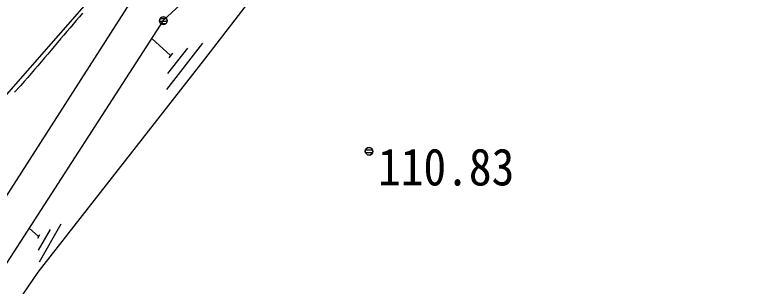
# Model space of a CAD drawing. Units: millimetres, scale not verified. Extents: x -200000 to 200000, y -137500 to 137500.
# Drawn here: x 13842 to 28504, y 32554 to 37923 of the extents above; entities that cross this region are included whole.
import ezdxf
from ezdxf.enums import TextEntityAlignment as Align

# ---------------------------------------------------------------- set-up
doc = ezdxf.new("R2010")
doc.units = ezdxf.units.MM
doc.header["$LTSCALE"] = 500
doc.layers.add('0-4_S-BGD', color=5, linetype='Continuous')
doc.layers.add('0-6_S-BGD-LWCN', color=7, linetype='Continuous')
doc.styles.add('ＭＳ ゴシック', font='')
doc.styles.get('ＭＳ ゴシック').set_extended_font_data('MS Gothic')

msp = doc.modelspace()

# ---------------------------------------------------------------- linework, layer by layer
at = {"layer": '0-4_S-BGD'}
for p, q in [((16713.6, 37850), (16836.4, 37850)), ((16713.6, 37850), (16836.4, 37850)), ((16700.3, 37800), (16849.7, 37800)), ((16700.3, 37800), (16849.7, 37800)), ((16726.3, 37750), (16823.7, 37750)), ((16726.3, 37750), (16823.7, 37750)), ((16918.7, 37119.1), (16548.4, 37455.7)), ((17549.7, 37362.1), (16836.2, 36448)), ((17252, 37263.5), (16859.6, 36760.7)), ((16954.4, 37164.8), (16883, 37073.4)), ((20767.6, 35200), (20910.4, 35200)), ((20767.6, 35200), (20910.4, 35200)), ((20769, 35250), (20909, 35250)), ((20769, 35250), (20909, 35250)), ((20821.8, 35150), (20856.2, 35150)), ((20821.8, 35150), (20856.2, 35150)), ((14751.7, 33781.2), (14319.8, 33029.3)), ((14310.2, 33534.8), (14125.8, 33699.7)), ((14541.7, 33676.8), (14304.2, 33263.3)), ((14331.8, 33572.4), (14288.6, 33497.2))]:
    msp.add_line(p, q, dxfattribs=at)
for points in [[(34623, 44976), (31014, 44592), (28448, 44268), (23380, 43604), (21326, 42854), (18541, 40769), (16210, 38317), (13065, 33398), (10404, 30699), (6305, 25758), (3440, 22103), (1059, 17332), (-2117, 14009), (-4263, 8788), (-7831, 2927), (-8523, 240), (-7785, -1621), (-4673, -3962), (-1514, -6782), (2228, -10003), (5533, -12015)], [(-2117, 14009), (200, 17691), (2890, 22480), (5483, 26613), (9864, 31160), (11943, 34365), (15825, 38801), (18025, 41332), (21165, 43321), (23148, 44146), (28448, 44268)], [(34696, 44055), (30922, 43836), (28362, 43581), (23653, 42705), (21636, 42022), (19111, 39975), (16775, 37807), (13619, 32914), (11201, 30101), (6823, 25144), (4015, 20752), (1935, 16947), (-3539, 8540), (-6797, 2950), (-7583, 489), (-7159, -1382), (-4014, -3579), (-756, -6059), (2828, -9274), (6276, -11073)], [(7270, -10035), (3614, -8064), (4, -5440), (-3036, -3003), (-6116, -1016), (-6324, 1100), (-5192, 3260), (-2054, 8664), (2190, 15587), (4818, 20180), (7490, 24295), (12324, 29929), (14305, 32831), (17595, 37043), (19459, 39472), (21915, 41229), (23877, 41962), (28303, 42910), (30956, 43305), (34811, 43561)]]:
    msp.add_lwpolyline(points, dxfattribs=at)
for centre in [(16775, 37807), (20839, 35223)]:
    msp.add_circle(centre, 75, dxfattribs=at)
for centre, start, end in [((16775, 37807), 90, 270), ((16775, 37807), 270, 90), ((20839, 35223), 90, 270), ((20839, 35223), 270, 90)]:
    msp.add_arc(centre, 75, start, end, dxfattribs=at)
at = {"layer": '0-6_S-BGD-LWCN'}
msp.add_lwpolyline([(15178.2, 37957.1), (15116.5, 37885.4), (15054.8, 37813.2), (14993.3, 37740.7), (14931.7, 37667.8), (14870, 37594.4), (14808.2, 37520.7), (14746.2, 37446.6), (14683.9, 37372), (14621.2, 37297.1), (14558, 37221.7), (14494.3, 37145.9), (14430.1, 37069.6), (14365.2, 36992.9), (14299.5, 36915.8), (14233, 36838.3), (14165.7, 36760.3), (14097.4, 36681.8), (14028.1, 36602.9), (13957.6, 36523.6), (13945.7, 36510.2), (13933.8, 36496.9), (13921.8, 36483.7), (13909.8, 36470.5), (13897.8, 36457.3), (13885.6, 36444.3), (13873.5, 36431.4), (13861.3, 36418.7), (13849, 36406.1), (13836.6, 36393.7)], dxfattribs=at)

# ---------------------------------------------------------------- texts
at = {"layer": '0-4_S-BGD', "style": 'ＭＳ ゴシック', "width": 0.9}
msp.add_text('110.83', height=733.1, dxfattribs=at).set_placement((21014.5, 34326.9), align=Align.BOTTOM_LEFT)

doc.saveas('drawing.dxf')
